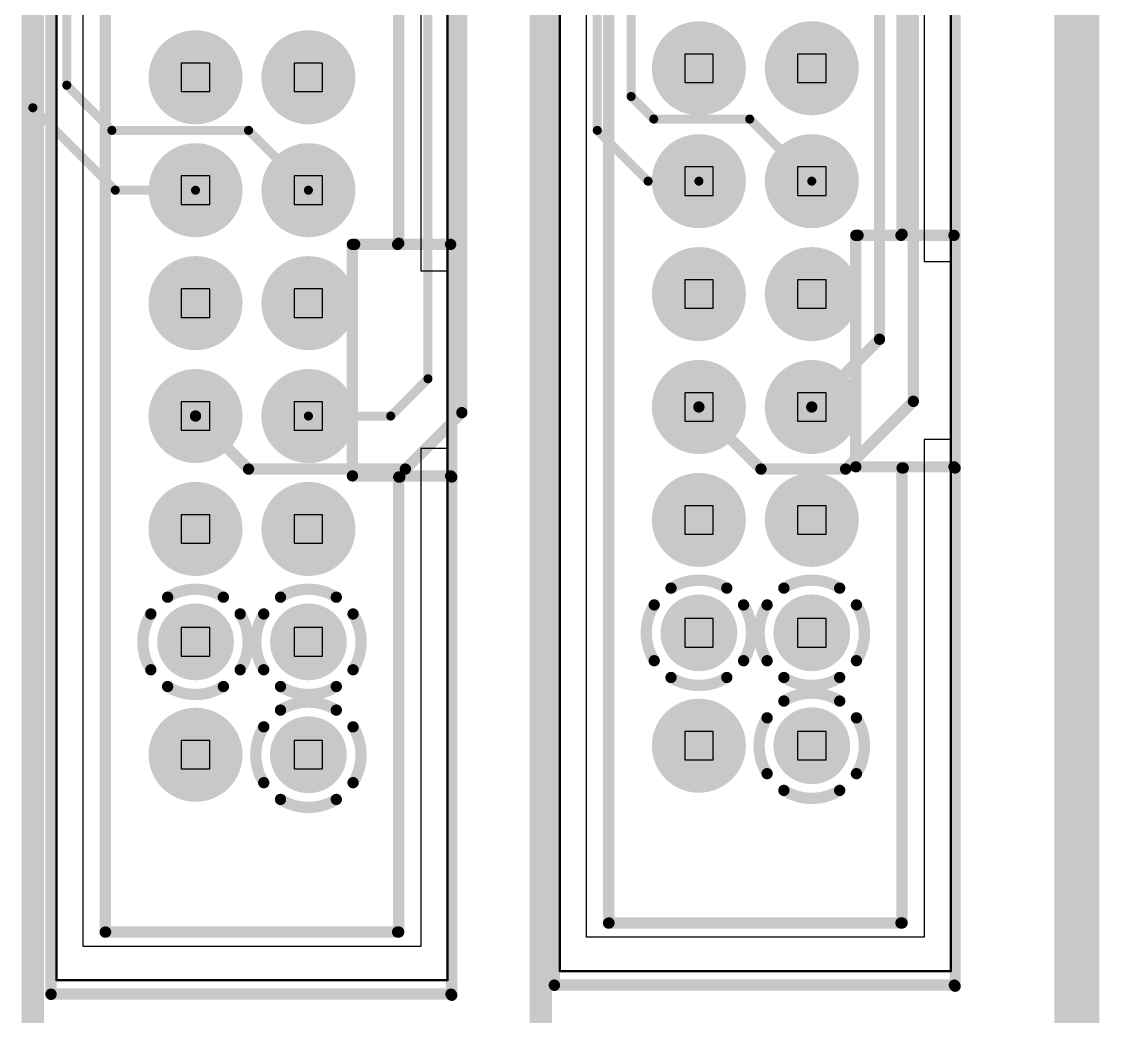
# Model space of a CAD drawing. Extents: x 11.67 to 17.2, y 3.98 to 12.28.
# Drawn here: x 16.236 to 17.191, y 4.496 to 5.377 of the extents above; entities that cross this region are included whole.
import ezdxf

# ---------------------------------------------------------------- set-up
doc = ezdxf.new("R2010")
doc.units = 0
doc.layers.get('0').update_dxf_attribs({"linetype": 'CONTINUOUS'})
for name, color, linetype in [('BOTTOMLAYER', 5, 'CONTINUOUS'), ('BOTTOMOVERLAY', 54, 'CONTINUOUS'), ('BOTTOMSOLDER', 6, 'CONTINUOUS'), ('INTERNALPLANE1', 76, 'CONTINUOUS'), ('MECHANICAL1', 6, 'CONTINUOUS'), ('MECHANICAL2', 216, 'CONTINUOUS'), ('MECHANICAL6', 56, 'CONTINUOUS'), ('MECHANICAL9', 56, 'CONTINUOUS'), ('MIDLAYER1', 16, 'CONTINUOUS'), ('MULTILAYER', 9, 'CONTINUOUS'), ('TOPLAYER', 1, 'CONTINUOUS'), ('TOPSOLDER', 216, 'CONTINUOUS')]:
    doc.layers.add(name, color=color, linetype=linetype)

# ---------------------------------------------------------------- blocks, each defined once
blk = doc.blocks.new('IDC_TH_16P_P2_54_C3406_B_9')
at = {"layer": 'BOTTOMLAYER', "const_width": 0.03}
for points in [[(-0.265, 0.05, 1), (-0.235, 0.05, 1)], [(-0.265, 0.05, 1), (-0.235, 0.05, 1)], [(-0.165, 0.05, 1), (-0.135, 0.05, 1)], [(-0.165, 0.05, 1), (-0.135, 0.05, 1)], [(-0.065, 0.05, 1), (-0.035, 0.05, 1)], [(-0.065, 0.05, 1), (-0.035, 0.05, 1)], [(0.035, 0.05, 1), (0.065, 0.05, 1)], [(0.035, 0.05, 1), (0.065, 0.05, 1)], [(0.135, 0.05, 1), (0.165, 0.05, 1)], [(0.135, 0.05, 1), (0.165, 0.05, 1)], [(0.235, 0.05, 1), (0.265, 0.05, 1)], [(0.235, 0.05, 1), (0.265, 0.05, 1)], [(0.335, 0.05, 1), (0.365, 0.05, 1)], [(0.335, 0.05, 1), (0.365, 0.05, 1)], [(-0.265, -0.05, 1), (-0.235, -0.05, 1)], [(-0.265, -0.05, 1), (-0.235, -0.05, 1)], [(-0.165, -0.05, 1), (-0.135, -0.05, 1)], [(-0.165, -0.05, 1), (-0.135, -0.05, 1)], [(-0.065, -0.05, 1), (-0.035, -0.05, 1)], [(-0.065, -0.05, 1), (-0.035, -0.05, 1)], [(0.035, -0.05, 1), (0.065, -0.05, 1)], [(0.035, -0.05, 1), (0.065, -0.05, 1)], [(0.135, -0.05, 1), (0.165, -0.05, 1)], [(0.135, -0.05, 1), (0.165, -0.05, 1)], [(0.235, -0.05, 1), (0.265, -0.05, 1)], [(0.235, -0.05, 1), (0.265, -0.05, 1)], [(0.335, -0.05, 1), (0.365, -0.05, 1)], [(0.335, -0.05, 1), (0.365, -0.05, 1)]]:
    blk.add_lwpolyline(points, format="xyb", close=True, dxfattribs=at)
at = {"layer": 'BOTTOMOVERLAY', "const_width": 0.01}
for points in [[(0.56299, 0.177), (-0.5589, 0.177)], [(0.56299, 0.177), (-0.5589, 0.177)], [(0.103, 0.176), (0.104, 0.177)], [(0.103, 0.176), (0.104, 0.177)], [(-0.102, 0.091), (-0.102, 0.176)], [(-0.102, 0.091), (-0.102, 0.176)], [(0.103, 0.089), (0.103, 0.176)], [(0.103, 0.089), (0.103, 0.176)], [(0.562, -0.178), (0.562, 0.17633)], [(0.562, -0.178), (0.562, 0.17633)], [(-0.103, 0.13), (-0.505, 0.13)], [(-0.103, 0.13), (-0.505, 0.13)], [(-0.102, 0.129), (-0.103, 0.13)], [(-0.102, 0.129), (-0.103, 0.13)], [(0.104, 0.13), (0.104, 0.131)], [(0.104, 0.13), (0.104, 0.131)], [(0.507, 0.13), (0.104, 0.13)], [(0.507, 0.13), (0.104, 0.13)], [(0.507, -0.12966), (0.507, 0.129)], [(0.507, -0.12966), (0.507, 0.129)], [(0.103, 0.089), (-0.102, 0.089)], [(0.103, 0.089), (-0.102, 0.089)], [(0.50709, -0.13), (-0.50466, -0.13)], [(0.50709, -0.13), (-0.50466, -0.13)], [(0.5622, -0.178), (-0.5599, -0.178)], [(0.5622, -0.178), (-0.5599, -0.178)]]:
    blk.add_lwpolyline(points, dxfattribs=at)
at = {"layer": 'BOTTOMOVERLAY', "const_width": 0.005}
for points in [[(0.1015, 0.177, 1), (0.1065, 0.177, 1)], [(0.1015, 0.177, 1), (0.1065, 0.177, 1)], [(0.56049, 0.177, 1), (0.56549, 0.177, 1)], [(0.56049, 0.177, 1), (0.56549, 0.177, 1)], [(-0.1045, 0.176, 1), (-0.0995, 0.176, 1)], [(-0.1045, 0.176, 1), (-0.0995, 0.176, 1)], [(0.1005, 0.176, 1), (0.1055, 0.176, 1)], [(0.1005, 0.176, 1), (0.1055, 0.176, 1)], [(0.1005, 0.176, 1), (0.1055, 0.176, 1)], [(0.1005, 0.176, 1), (0.1055, 0.176, 1)], [(0.5595, 0.17633, 1), (0.5645, 0.17633, 1)], [(0.5595, 0.17633, 1), (0.5645, 0.17633, 1)], [(-0.1055, 0.13, 1), (-0.1005, 0.13, 1)], [(-0.1055, 0.13, 1), (-0.1005, 0.13, 1)], [(-0.1055, 0.13, 1), (-0.1005, 0.13, 1)], [(-0.1055, 0.13, 1), (-0.1005, 0.13, 1)], [(-0.1045, 0.129, 1), (-0.0995, 0.129, 1)], [(-0.1045, 0.129, 1), (-0.0995, 0.129, 1)], [(0.1015, 0.131, 1), (0.1065, 0.131, 1)], [(0.1015, 0.131, 1), (0.1065, 0.131, 1)], [(0.1015, 0.13, 1), (0.1065, 0.13, 1)], [(0.1015, 0.13, 1), (0.1065, 0.13, 1)], [(0.1015, 0.13, 1), (0.1065, 0.13, 1)], [(0.1015, 0.13, 1), (0.1065, 0.13, 1)], [(0.5045, 0.13, 1), (0.5095, 0.13, 1)], [(0.5045, 0.13, 1), (0.5095, 0.13, 1)], [(0.5045, 0.129, 1), (0.5095, 0.129, 1)], [(0.5045, 0.129, 1), (0.5095, 0.129, 1)], [(-0.1045, 0.091, 1), (-0.0995, 0.091, 1)], [(-0.1045, 0.091, 1), (-0.0995, 0.091, 1)], [(-0.1045, 0.089, 1), (-0.0995, 0.089, 1)], [(-0.1045, 0.089, 1), (-0.0995, 0.089, 1)], [(0.1005, 0.089, 1), (0.1055, 0.089, 1)], [(0.1005, 0.089, 1), (0.1055, 0.089, 1)], [(0.1005, 0.089, 1), (0.1055, 0.089, 1)], [(0.1005, 0.089, 1), (0.1055, 0.089, 1)], [(0.5045, -0.12966, 1), (0.5095, -0.12966, 1)], [(0.5045, -0.12966, 1), (0.5095, -0.12966, 1)], [(0.50459, -0.13, 1), (0.50959, -0.13, 1)], [(0.50459, -0.13, 1), (0.50959, -0.13, 1)], [(0.5595, -0.178, 1), (0.5645, -0.178, 1)], [(0.5595, -0.178, 1), (0.5645, -0.178, 1)], [(0.5597, -0.178, 1), (0.5647, -0.178, 1)], [(0.5597, -0.178, 1), (0.5647, -0.178, 1)]]:
    blk.add_lwpolyline(points, format="xyb", close=True, dxfattribs=at)
at = {"layer": 'BOTTOMSOLDER', "const_width": 0.034}
for points in [[(-0.267, 0.05, 1), (-0.233, 0.05, 1)], [(-0.267, 0.05, 1), (-0.233, 0.05, 1)], [(-0.167, 0.05, 1), (-0.133, 0.05, 1)], [(-0.167, 0.05, 1), (-0.133, 0.05, 1)], [(-0.067, 0.05, 1), (-0.033, 0.05, 1)], [(-0.067, 0.05, 1), (-0.033, 0.05, 1)], [(0.033, 0.05, 1), (0.067, 0.05, 1)], [(0.033, 0.05, 1), (0.067, 0.05, 1)], [(0.133, 0.05, 1), (0.167, 0.05, 1)], [(0.133, 0.05, 1), (0.167, 0.05, 1)], [(0.233, 0.05, 1), (0.267, 0.05, 1)], [(0.233, 0.05, 1), (0.267, 0.05, 1)], [(0.333, 0.05, 1), (0.367, 0.05, 1)], [(0.333, 0.05, 1), (0.367, 0.05, 1)], [(-0.267, -0.05, 1), (-0.233, -0.05, 1)], [(-0.267, -0.05, 1), (-0.233, -0.05, 1)], [(-0.167, -0.05, 1), (-0.133, -0.05, 1)], [(-0.167, -0.05, 1), (-0.133, -0.05, 1)], [(-0.067, -0.05, 1), (-0.033, -0.05, 1)], [(-0.067, -0.05, 1), (-0.033, -0.05, 1)], [(0.033, -0.05, 1), (0.067, -0.05, 1)], [(0.033, -0.05, 1), (0.067, -0.05, 1)], [(0.133, -0.05, 1), (0.167, -0.05, 1)], [(0.133, -0.05, 1), (0.167, -0.05, 1)], [(0.233, -0.05, 1), (0.267, -0.05, 1)], [(0.233, -0.05, 1), (0.267, -0.05, 1)], [(0.333, -0.05, 1), (0.367, -0.05, 1)], [(0.333, -0.05, 1), (0.367, -0.05, 1)]]:
    blk.add_lwpolyline(points, format="xyb", close=True, dxfattribs=at)
at = {"layer": 'INTERNALPLANE1', "const_width": 0.01}
for points in [[(0.22528, 0.08956, -0.286745), (0.27472, 0.08956)], [(0.22528, 0.08956, -0.286745), (0.27472, 0.08956)], [(0.32528, 0.08956, -0.286745), (0.37472, 0.08956)], [(0.32528, 0.08956, -0.286745), (0.37472, 0.08956)], [(0.21044, 0.02528, -0.286745), (0.21044, 0.07472)], [(0.21044, 0.02528, -0.286745), (0.21044, 0.07472)], [(0.28956, 0.07472, -0.286745), (0.28956, 0.02528)], [(0.28956, 0.07472, -0.286745), (0.28956, 0.02528)], [(0.31044, 0.02528, -0.286745), (0.31044, 0.07472)], [(0.31044, 0.02528, -0.286745), (0.31044, 0.07472)], [(0.38956, 0.07472, -0.286745), (0.38956, 0.02528)], [(0.38956, 0.07472, -0.286745), (0.38956, 0.02528)], [(0.27472, 0.01044, -0.286745), (0.22528, 0.01044)], [(0.27472, 0.01044, -0.286745), (0.22528, 0.01044)], [(0.37472, 0.01044, -0.286745), (0.32528, 0.01044)], [(0.37472, 0.01044, -0.286745), (0.32528, 0.01044)], [(0.22528, -0.01044, -0.286745), (0.27472, -0.01044)], [(0.22528, -0.01044, -0.286745), (0.27472, -0.01044)], [(0.21044, -0.07472, -0.286745), (0.21044, -0.02528)], [(0.21044, -0.07472, -0.286745), (0.21044, -0.02528)], [(0.28956, -0.02528, -0.286745), (0.28956, -0.07472)], [(0.28956, -0.02528, -0.286745), (0.28956, -0.07472)], [(0.27472, -0.08956, -0.286745), (0.22528, -0.08956)], [(0.27472, -0.08956, -0.286745), (0.22528, -0.08956)]]:
    blk.add_lwpolyline(points, format="xyb", dxfattribs=at)
at = {"layer": 'INTERNALPLANE1'}
for points, const_width in [([(-0.27082, 0.05, 1), (-0.22917, 0.05, 1)], 0.04165), ([(-0.27082, 0.05, 1), (-0.22917, 0.05, 1)], 0.04165), ([(-0.17083, 0.05, 1), (-0.12918, 0.05, 1)], 0.04165), ([(-0.17083, 0.05, 1), (-0.12918, 0.05, 1)], 0.04165), ([(-0.07082, 0.05, 1), (-0.02917, 0.05, 1)], 0.04165), ([(-0.07082, 0.05, 1), (-0.02917, 0.05, 1)], 0.04165), ([(0.02917, 0.05, 1), (0.07082, 0.05, 1)], 0.04165), ([(0.02917, 0.05, 1), (0.07082, 0.05, 1)], 0.04165), ([(0.12918, 0.05, 1), (0.17083, 0.05, 1)], 0.04165), ([(0.12918, 0.05, 1), (0.17083, 0.05, 1)], 0.04165), ([(0.22278, 0.08956, 1), (0.22778, 0.08956, 1)], 0.005), ([(0.22278, 0.08956, 1), (0.22778, 0.08956, 1)], 0.005), ([(0.27222, 0.08956, 1), (0.27722, 0.08956, 1)], 0.005), ([(0.27222, 0.08956, 1), (0.27722, 0.08956, 1)], 0.005), ([(0.32278, 0.08956, 1), (0.32778, 0.08956, 1)], 0.005), ([(0.32278, 0.08956, 1), (0.32778, 0.08956, 1)], 0.005), ([(0.37222, 0.08956, 1), (0.37722, 0.08956, 1)], 0.005), ([(0.37222, 0.08956, 1), (0.37722, 0.08956, 1)], 0.005), ([(0.20794, 0.07472, 1), (0.21294, 0.07472, 1)], 0.005), ([(0.20794, 0.07472, 1), (0.21294, 0.07472, 1)], 0.005), ([(0.28706, 0.07472, 1), (0.29206, 0.07472, 1)], 0.005), ([(0.28706, 0.07472, 1), (0.29206, 0.07472, 1)], 0.005), ([(0.30794, 0.07472, 1), (0.31294, 0.07472, 1)], 0.005), ([(0.30794, 0.07472, 1), (0.31294, 0.07472, 1)], 0.005), ([(0.38706, 0.07472, 1), (0.39206, 0.07472, 1)], 0.005), ([(0.38706, 0.07472, 1), (0.39206, 0.07472, 1)], 0.005), ([(0.20794, 0.02528, 1), (0.21294, 0.02528, 1)], 0.005), ([(0.20794, 0.02528, 1), (0.21294, 0.02528, 1)], 0.005), ([(0.28706, 0.02528, 1), (0.29206, 0.02528, 1)], 0.005), ([(0.28706, 0.02528, 1), (0.29206, 0.02528, 1)], 0.005), ([(0.30794, 0.02528, 1), (0.31294, 0.02528, 1)], 0.005), ([(0.30794, 0.02528, 1), (0.31294, 0.02528, 1)], 0.005), ([(0.38706, 0.02528, 1), (0.39206, 0.02528, 1)], 0.005), ([(0.38706, 0.02528, 1), (0.39206, 0.02528, 1)], 0.005), ([(0.22278, 0.01044, 1), (0.22778, 0.01044, 1)], 0.005), ([(0.22278, 0.01044, 1), (0.22778, 0.01044, 1)], 0.005), ([(0.27222, 0.01044, 1), (0.27722, 0.01044, 1)], 0.005), ([(0.27222, 0.01044, 1), (0.27722, 0.01044, 1)], 0.005), ([(0.32278, 0.01044, 1), (0.32778, 0.01044, 1)], 0.005), ([(0.32278, 0.01044, 1), (0.32778, 0.01044, 1)], 0.005), ([(0.37222, 0.01044, 1), (0.37722, 0.01044, 1)], 0.005), ([(0.37222, 0.01044, 1), (0.37722, 0.01044, 1)], 0.005), ([(-0.27082, -0.05, 1), (-0.22917, -0.05, 1)], 0.04165), ([(-0.27082, -0.05, 1), (-0.22917, -0.05, 1)], 0.04165), ([(-0.17083, -0.05, 1), (-0.12918, -0.05, 1)], 0.04165), ([(-0.17083, -0.05, 1), (-0.12918, -0.05, 1)], 0.04165), ([(-0.07082, -0.05, 1), (-0.02917, -0.05, 1)], 0.04165), ([(-0.07082, -0.05, 1), (-0.02917, -0.05, 1)], 0.04165), ([(0.02917, -0.05, 1), (0.07082, -0.05, 1)], 0.04165), ([(0.02917, -0.05, 1), (0.07082, -0.05, 1)], 0.04165), ([(0.12918, -0.05, 1), (0.17083, -0.05, 1)], 0.04165), ([(0.12918, -0.05, 1), (0.17083, -0.05, 1)], 0.04165), ([(0.22278, -0.01044, 1), (0.22778, -0.01044, 1)], 0.005), ([(0.22278, -0.01044, 1), (0.22778, -0.01044, 1)], 0.005), ([(0.27222, -0.01044, 1), (0.27722, -0.01044, 1)], 0.005), ([(0.27222, -0.01044, 1), (0.27722, -0.01044, 1)], 0.005), ([(0.32917, -0.05, 1), (0.37083, -0.05, 1)], 0.04165), ([(0.32917, -0.05, 1), (0.37083, -0.05, 1)], 0.04165), ([(0.20794, -0.02528, 1), (0.21294, -0.02528, 1)], 0.005), ([(0.20794, -0.02528, 1), (0.21294, -0.02528, 1)], 0.005), ([(0.28706, -0.02528, 1), (0.29206, -0.02528, 1)], 0.005), ([(0.28706, -0.02528, 1), (0.29206, -0.02528, 1)], 0.005), ([(0.20794, -0.07472, 1), (0.21294, -0.07472, 1)], 0.005), ([(0.20794, -0.07472, 1), (0.21294, -0.07472, 1)], 0.005), ([(0.28706, -0.07472, 1), (0.29206, -0.07472, 1)], 0.005), ([(0.28706, -0.07472, 1), (0.29206, -0.07472, 1)], 0.005), ([(0.22278, -0.08956, 1), (0.22778, -0.08956, 1)], 0.005), ([(0.22278, -0.08956, 1), (0.22778, -0.08956, 1)], 0.005), ([(0.27222, -0.08956, 1), (0.27722, -0.08956, 1)], 0.005), ([(0.27222, -0.08956, 1), (0.27722, -0.08956, 1)], 0.005)]:
    blk.add_lwpolyline(points, format="xyb", close=True, dxfattribs=dict(at, const_width=const_width))
at = {"layer": 'MECHANICAL2'}
for p, q in [((-0.07874, 0.17323), (-0.54961, 0.17323)), ((-0.07874, 0.17323), (-0.54961, 0.17323)), ((-0.07874, 0.14961), (-0.07874, 0.17323)), ((-0.07874, 0.14961), (-0.07874, 0.17323)), ((0.54961, 0.17323), (0.07874, 0.17323)), ((0.07874, 0.17323), (0.07874, 0.14961)), ((0.54961, 0.17323), (0.07874, 0.17323)), ((0.07874, 0.17323), (0.07874, 0.14961)), ((0.54961, -0.17323), (0.54961, 0.17323)), ((0.54961, -0.17323), (0.54961, 0.17323)), ((-0.51968, 0.14961), (-0.07874, 0.14961)), ((-0.51968, 0.14961), (-0.07874, 0.14961)), ((0.07874, 0.14961), (0.51968, 0.14961)), ((0.07874, 0.14961), (0.51968, 0.14961)), ((0.51968, 0.14961), (0.51968, -0.14961)), ((0.51968, 0.14961), (0.51968, -0.14961)), ((0.51968, -0.14961), (-0.51968, -0.14961)), ((0.51968, -0.14961), (-0.51968, -0.14961)), ((-0.54961, -0.17323), (0.54961, -0.17323)), ((-0.54961, -0.17323), (0.54961, -0.17323))]:
    blk.add_line(p, q, dxfattribs=at)
at = {"layer": 'MECHANICAL6', "const_width": 0.002}
for points in [[(0.54961, 0.17323), (-0.54961, 0.17323)], [(0.54961, 0.17323), (-0.54961, 0.17323)], [(0.54961, -0.17323), (0.54961, 0.17323)], [(0.54961, -0.17323), (0.54961, 0.17323)], [(0.54961, -0.17323), (-0.54961, -0.17323)], [(0.54961, -0.17323), (-0.54961, -0.17323)]]:
    blk.add_lwpolyline(points, dxfattribs=at)
at = {"layer": 'MECHANICAL6', "const_width": 0.001}
for points in [[(0.54911, 0.17323, 1), (0.55011, 0.17323, 1)], [(0.54911, 0.17323, 1), (0.55011, 0.17323, 1)], [(0.54911, 0.17323, 1), (0.55011, 0.17323, 1)], [(0.54911, 0.17323, 1), (0.55011, 0.17323, 1)], [(0.54911, -0.17323, 1), (0.55011, -0.17323, 1)], [(0.54911, -0.17323, 1), (0.55011, -0.17323, 1)], [(0.54911, -0.17323, 1), (0.55011, -0.17323, 1)], [(0.54911, -0.17323, 1), (0.55011, -0.17323, 1)]]:
    blk.add_lwpolyline(points, format="xyb", close=True, dxfattribs=at)
at = {"layer": 'MECHANICAL9'}
for p, q in [((-0.2626, 0.0626), (-0.2626, 0.0374)), ((-0.2374, 0.0626), (-0.2626, 0.0626)), ((-0.2626, 0.0626), (-0.2626, 0.0374)), ((-0.2374, 0.0626), (-0.2626, 0.0626)), ((-0.2374, 0.0374), (-0.2374, 0.0626)), ((-0.2374, 0.0374), (-0.2374, 0.0626)), ((-0.1626, 0.0626), (-0.1626, 0.0374)), ((-0.1374, 0.0626), (-0.1626, 0.0626)), ((-0.1626, 0.0626), (-0.1626, 0.0374)), ((-0.1374, 0.0626), (-0.1626, 0.0626)), ((-0.1374, 0.0374), (-0.1374, 0.0626)), ((-0.1374, 0.0374), (-0.1374, 0.0626)), ((-0.0626, 0.0626), (-0.0626, 0.0374)), ((-0.0374, 0.0626), (-0.0626, 0.0626)), ((-0.0626, 0.0626), (-0.0626, 0.0374)), ((-0.0374, 0.0626), (-0.0626, 0.0626)), ((-0.0374, 0.0374), (-0.0374, 0.0626)), ((-0.0374, 0.0374), (-0.0374, 0.0626)), ((0.0374, 0.0626), (0.0374, 0.0374)), ((0.0626, 0.0626), (0.0374, 0.0626)), ((0.0374, 0.0626), (0.0374, 0.0374)), ((0.0626, 0.0626), (0.0374, 0.0626)), ((0.0626, 0.0374), (0.0626, 0.0626)), ((0.0626, 0.0374), (0.0626, 0.0626)), ((0.1374, 0.0626), (0.1374, 0.0374)), ((0.1626, 0.0626), (0.1374, 0.0626)), ((0.1374, 0.0626), (0.1374, 0.0374)), ((0.1626, 0.0626), (0.1374, 0.0626)), ((0.1626, 0.0374), (0.1626, 0.0626)), ((0.1626, 0.0374), (0.1626, 0.0626)), ((0.2374, 0.0626), (0.2374, 0.0374)), ((0.2626, 0.0626), (0.2374, 0.0626)), ((0.2374, 0.0626), (0.2374, 0.0374)), ((0.2626, 0.0626), (0.2374, 0.0626)), ((0.2626, 0.0374), (0.2626, 0.0626)), ((0.2626, 0.0374), (0.2626, 0.0626)), ((0.3374, 0.0626), (0.3374, 0.0374)), ((0.3626, 0.0626), (0.3374, 0.0626)), ((0.3374, 0.0626), (0.3374, 0.0374)), ((0.3626, 0.0626), (0.3374, 0.0626)), ((0.3626, 0.0374), (0.3626, 0.0626)), ((0.3626, 0.0374), (0.3626, 0.0626)), ((-0.2626, 0.0374), (-0.2374, 0.0374)), ((-0.2626, 0.0374), (-0.2374, 0.0374)), ((-0.1626, 0.0374), (-0.1374, 0.0374)), ((-0.1626, 0.0374), (-0.1374, 0.0374)), ((-0.0626, 0.0374), (-0.0374, 0.0374)), ((-0.0626, 0.0374), (-0.0374, 0.0374)), ((0.0374, 0.0374), (0.0626, 0.0374)), ((0.0374, 0.0374), (0.0626, 0.0374)), ((0.1374, 0.0374), (0.1626, 0.0374)), ((0.1374, 0.0374), (0.1626, 0.0374)), ((0.2374, 0.0374), (0.2626, 0.0374)), ((0.2374, 0.0374), (0.2626, 0.0374)), ((0.3374, 0.0374), (0.3626, 0.0374)), ((0.3374, 0.0374), (0.3626, 0.0374)), ((-0.2626, -0.0374), (-0.2626, -0.0626)), ((-0.2374, -0.0374), (-0.2626, -0.0374)), ((-0.2626, -0.0374), (-0.2626, -0.0626)), ((-0.2374, -0.0374), (-0.2626, -0.0374)), ((-0.2374, -0.0626), (-0.2374, -0.0374)), ((-0.2374, -0.0626), (-0.2374, -0.0374)), ((-0.1626, -0.0374), (-0.1626, -0.0626)), ((-0.1374, -0.0374), (-0.1626, -0.0374)), ((-0.1626, -0.0374), (-0.1626, -0.0626)), ((-0.1374, -0.0374), (-0.1626, -0.0374)), ((-0.1374, -0.0626), (-0.1374, -0.0374)), ((-0.1374, -0.0626), (-0.1374, -0.0374)), ((-0.0626, -0.0374), (-0.0626, -0.0626)), ((-0.0374, -0.0374), (-0.0626, -0.0374)), ((-0.0626, -0.0374), (-0.0626, -0.0626)), ((-0.0374, -0.0374), (-0.0626, -0.0374)), ((-0.0374, -0.0626), (-0.0374, -0.0374)), ((-0.0374, -0.0626), (-0.0374, -0.0374)), ((0.0374, -0.0374), (0.0374, -0.0626)), ((0.0626, -0.0374), (0.0374, -0.0374)), ((0.0374, -0.0374), (0.0374, -0.0626)), ((0.0626, -0.0374), (0.0374, -0.0374)), ((0.0626, -0.0626), (0.0626, -0.0374)), ((0.0626, -0.0626), (0.0626, -0.0374)), ((0.1374, -0.0374), (0.1374, -0.0626)), ((0.1626, -0.0374), (0.1374, -0.0374)), ((0.1374, -0.0374), (0.1374, -0.0626)), ((0.1626, -0.0374), (0.1374, -0.0374)), ((0.1626, -0.0626), (0.1626, -0.0374)), ((0.1626, -0.0626), (0.1626, -0.0374)), ((0.2374, -0.0374), (0.2374, -0.0626)), ((0.2626, -0.0374), (0.2374, -0.0374)), ((0.2374, -0.0374), (0.2374, -0.0626)), ((0.2626, -0.0374), (0.2374, -0.0374)), ((0.2626, -0.0626), (0.2626, -0.0374)), ((0.2626, -0.0626), (0.2626, -0.0374)), ((0.3374, -0.0374), (0.3374, -0.0626)), ((0.3626, -0.0374), (0.3374, -0.0374)), ((0.3374, -0.0374), (0.3374, -0.0626)), ((0.3626, -0.0374), (0.3374, -0.0374)), ((0.3626, -0.0626), (0.3626, -0.0374)), ((0.3626, -0.0626), (0.3626, -0.0374)), ((-0.2626, -0.0626), (-0.2374, -0.0626)), ((-0.2626, -0.0626), (-0.2374, -0.0626)), ((-0.1626, -0.0626), (-0.1374, -0.0626)), ((-0.1626, -0.0626), (-0.1374, -0.0626)), ((-0.0626, -0.0626), (-0.0374, -0.0626)), ((-0.0626, -0.0626), (-0.0374, -0.0626)), ((0.0374, -0.0626), (0.0626, -0.0626)), ((0.0374, -0.0626), (0.0626, -0.0626)), ((0.1374, -0.0626), (0.1626, -0.0626)), ((0.1374, -0.0626), (0.1626, -0.0626)), ((0.2374, -0.0626), (0.2626, -0.0626)), ((0.2374, -0.0626), (0.2626, -0.0626)), ((0.3374, -0.0626), (0.3626, -0.0626)), ((0.3374, -0.0626), (0.3626, -0.0626))]:
    blk.add_line(p, q, dxfattribs=at)
at = {"layer": 'MIDLAYER1', "const_width": 0.03}
for points in [[(-0.265, 0.05, 1), (-0.235, 0.05, 1)], [(-0.265, 0.05, 1), (-0.235, 0.05, 1)], [(-0.165, 0.05, 1), (-0.135, 0.05, 1)], [(-0.165, 0.05, 1), (-0.135, 0.05, 1)], [(-0.065, 0.05, 1), (-0.035, 0.05, 1)], [(-0.065, 0.05, 1), (-0.035, 0.05, 1)], [(0.035, 0.05, 1), (0.065, 0.05, 1)], [(0.035, 0.05, 1), (0.065, 0.05, 1)], [(0.135, 0.05, 1), (0.165, 0.05, 1)], [(0.135, 0.05, 1), (0.165, 0.05, 1)], [(0.235, 0.05, 1), (0.265, 0.05, 1)], [(0.235, 0.05, 1), (0.265, 0.05, 1)], [(0.335, 0.05, 1), (0.365, 0.05, 1)], [(0.335, 0.05, 1), (0.365, 0.05, 1)], [(-0.265, -0.05, 1), (-0.235, -0.05, 1)], [(-0.265, -0.05, 1), (-0.235, -0.05, 1)], [(-0.165, -0.05, 1), (-0.135, -0.05, 1)], [(-0.165, -0.05, 1), (-0.135, -0.05, 1)], [(-0.065, -0.05, 1), (-0.035, -0.05, 1)], [(-0.065, -0.05, 1), (-0.035, -0.05, 1)], [(0.035, -0.05, 1), (0.065, -0.05, 1)], [(0.035, -0.05, 1), (0.065, -0.05, 1)], [(0.135, -0.05, 1), (0.165, -0.05, 1)], [(0.135, -0.05, 1), (0.165, -0.05, 1)], [(0.235, -0.05, 1), (0.265, -0.05, 1)], [(0.235, -0.05, 1), (0.265, -0.05, 1)], [(0.335, -0.05, 1), (0.365, -0.05, 1)], [(0.335, -0.05, 1), (0.365, -0.05, 1)]]:
    blk.add_lwpolyline(points, format="xyb", close=True, dxfattribs=at)
at = {"layer": 'MULTILAYER', "const_width": 0.03}
for points in [[(-0.265, 0.05, 1), (-0.235, 0.05, 1)], [(-0.265, 0.05, 1), (-0.235, 0.05, 1)], [(-0.165, 0.05, 1), (-0.135, 0.05, 1)], [(-0.165, 0.05, 1), (-0.135, 0.05, 1)], [(-0.065, 0.05, 1), (-0.035, 0.05, 1)], [(-0.065, 0.05, 1), (-0.035, 0.05, 1)], [(0.035, 0.05, 1), (0.065, 0.05, 1)], [(0.035, 0.05, 1), (0.065, 0.05, 1)], [(0.135, 0.05, 1), (0.165, 0.05, 1)], [(0.135, 0.05, 1), (0.165, 0.05, 1)], [(0.235, 0.05, 1), (0.265, 0.05, 1)], [(0.235, 0.05, 1), (0.265, 0.05, 1)], [(0.335, 0.05, 1), (0.365, 0.05, 1)], [(0.335, 0.05, 1), (0.365, 0.05, 1)], [(-0.265, -0.05, 1), (-0.235, -0.05, 1)], [(-0.265, -0.05, 1), (-0.235, -0.05, 1)], [(-0.165, -0.05, 1), (-0.135, -0.05, 1)], [(-0.165, -0.05, 1), (-0.135, -0.05, 1)], [(-0.065, -0.05, 1), (-0.035, -0.05, 1)], [(-0.065, -0.05, 1), (-0.035, -0.05, 1)], [(0.035, -0.05, 1), (0.065, -0.05, 1)], [(0.035, -0.05, 1), (0.065, -0.05, 1)], [(0.135, -0.05, 1), (0.165, -0.05, 1)], [(0.135, -0.05, 1), (0.165, -0.05, 1)], [(0.235, -0.05, 1), (0.265, -0.05, 1)], [(0.235, -0.05, 1), (0.265, -0.05, 1)], [(0.335, -0.05, 1), (0.365, -0.05, 1)], [(0.335, -0.05, 1), (0.365, -0.05, 1)]]:
    blk.add_lwpolyline(points, format="xyb", close=True, dxfattribs=at)
at = {"layer": 'TOPLAYER', "const_width": 0.03}
for points in [[(-0.265, 0.05, 1), (-0.235, 0.05, 1)], [(-0.265, 0.05, 1), (-0.235, 0.05, 1)], [(-0.165, 0.05, 1), (-0.135, 0.05, 1)], [(-0.165, 0.05, 1), (-0.135, 0.05, 1)], [(-0.065, 0.05, 1), (-0.035, 0.05, 1)], [(-0.065, 0.05, 1), (-0.035, 0.05, 1)], [(0.035, 0.05, 1), (0.065, 0.05, 1)], [(0.035, 0.05, 1), (0.065, 0.05, 1)], [(0.135, 0.05, 1), (0.165, 0.05, 1)], [(0.135, 0.05, 1), (0.165, 0.05, 1)], [(0.235, 0.05, 1), (0.265, 0.05, 1)], [(0.235, 0.05, 1), (0.265, 0.05, 1)], [(0.335, 0.05, 1), (0.365, 0.05, 1)], [(0.335, 0.05, 1), (0.365, 0.05, 1)], [(-0.265, -0.05, 1), (-0.235, -0.05, 1)], [(-0.265, -0.05, 1), (-0.235, -0.05, 1)], [(-0.165, -0.05, 1), (-0.135, -0.05, 1)], [(-0.165, -0.05, 1), (-0.135, -0.05, 1)], [(-0.065, -0.05, 1), (-0.035, -0.05, 1)], [(-0.065, -0.05, 1), (-0.035, -0.05, 1)], [(0.035, -0.05, 1), (0.065, -0.05, 1)], [(0.035, -0.05, 1), (0.065, -0.05, 1)], [(0.135, -0.05, 1), (0.165, -0.05, 1)], [(0.135, -0.05, 1), (0.165, -0.05, 1)], [(0.235, -0.05, 1), (0.265, -0.05, 1)], [(0.235, -0.05, 1), (0.265, -0.05, 1)], [(0.335, -0.05, 1), (0.365, -0.05, 1)], [(0.335, -0.05, 1), (0.365, -0.05, 1)]]:
    blk.add_lwpolyline(points, format="xyb", close=True, dxfattribs=at)
at = {"layer": 'TOPSOLDER', "const_width": 0.034}
for points in [[(-0.267, 0.05, 1), (-0.233, 0.05, 1)], [(-0.267, 0.05, 1), (-0.233, 0.05, 1)], [(-0.167, 0.05, 1), (-0.133, 0.05, 1)], [(-0.167, 0.05, 1), (-0.133, 0.05, 1)], [(-0.067, 0.05, 1), (-0.033, 0.05, 1)], [(-0.067, 0.05, 1), (-0.033, 0.05, 1)], [(0.033, 0.05, 1), (0.067, 0.05, 1)], [(0.033, 0.05, 1), (0.067, 0.05, 1)], [(0.133, 0.05, 1), (0.167, 0.05, 1)], [(0.133, 0.05, 1), (0.167, 0.05, 1)], [(0.233, 0.05, 1), (0.267, 0.05, 1)], [(0.233, 0.05, 1), (0.267, 0.05, 1)], [(0.333, 0.05, 1), (0.367, 0.05, 1)], [(0.333, 0.05, 1), (0.367, 0.05, 1)], [(-0.267, -0.05, 1), (-0.233, -0.05, 1)], [(-0.267, -0.05, 1), (-0.233, -0.05, 1)], [(-0.167, -0.05, 1), (-0.133, -0.05, 1)], [(-0.167, -0.05, 1), (-0.133, -0.05, 1)], [(-0.067, -0.05, 1), (-0.033, -0.05, 1)], [(-0.067, -0.05, 1), (-0.033, -0.05, 1)], [(0.033, -0.05, 1), (0.067, -0.05, 1)], [(0.033, -0.05, 1), (0.067, -0.05, 1)], [(0.133, -0.05, 1), (0.167, -0.05, 1)], [(0.133, -0.05, 1), (0.167, -0.05, 1)], [(0.233, -0.05, 1), (0.267, -0.05, 1)], [(0.233, -0.05, 1), (0.267, -0.05, 1)], [(0.333, -0.05, 1), (0.367, -0.05, 1)], [(0.333, -0.05, 1), (0.367, -0.05, 1)]]:
    blk.add_lwpolyline(points, format="xyb", close=True, dxfattribs=at)
blk = doc.blocks.new('IDC_TH_16P_P2_54_C3406_B12')
at = {"layer": 'BOTTOMLAYER', "const_width": 0.03}
for points in [[(-0.265, 0.05, 1), (-0.235, 0.05, 1)], [(-0.165, 0.05, 1), (-0.135, 0.05, 1)], [(-0.065, 0.05, 1), (-0.035, 0.05, 1)], [(0.035, 0.05, 1), (0.065, 0.05, 1)], [(0.135, 0.05, 1), (0.165, 0.05, 1)], [(0.235, 0.05, 1), (0.265, 0.05, 1)], [(0.335, 0.05, 1), (0.365, 0.05, 1)], [(-0.265, -0.05, 1), (-0.235, -0.05, 1)], [(-0.165, -0.05, 1), (-0.135, -0.05, 1)], [(-0.065, -0.05, 1), (-0.035, -0.05, 1)], [(0.035, -0.05, 1), (0.065, -0.05, 1)], [(0.135, -0.05, 1), (0.165, -0.05, 1)], [(0.235, -0.05, 1), (0.265, -0.05, 1)], [(0.335, -0.05, 1), (0.365, -0.05, 1)]]:
    blk.add_lwpolyline(points, format="xyb", close=True, dxfattribs=at)
at = {"layer": 'BOTTOMOVERLAY', "const_width": 0.01}
for points in [[(0.56299, 0.177), (-0.5589, 0.177)], [(0.103, 0.176), (0.104, 0.177)], [(-0.102, 0.091), (-0.102, 0.176)], [(0.103, 0.089), (0.103, 0.176)], [(0.562, -0.178), (0.562, 0.17633)], [(-0.103, 0.13), (-0.505, 0.13)], [(-0.102, 0.129), (-0.103, 0.13)], [(0.104, 0.13), (0.104, 0.131)], [(0.507, 0.13), (0.104, 0.13)], [(0.507, -0.12966), (0.507, 0.129)], [(0.103, 0.089), (-0.102, 0.089)], [(0.50709, -0.13), (-0.50466, -0.13)], [(0.5622, -0.178), (-0.5599, -0.178)]]:
    blk.add_lwpolyline(points, dxfattribs=at)
at = {"layer": 'BOTTOMOVERLAY', "const_width": 0.005}
for points in [[(0.1015, 0.177, 1), (0.1065, 0.177, 1)], [(0.56049, 0.177, 1), (0.56549, 0.177, 1)], [(-0.1045, 0.176, 1), (-0.0995, 0.176, 1)], [(0.1005, 0.176, 1), (0.1055, 0.176, 1)], [(0.1005, 0.176, 1), (0.1055, 0.176, 1)], [(0.5595, 0.17633, 1), (0.5645, 0.17633, 1)], [(-0.1055, 0.13, 1), (-0.1005, 0.13, 1)], [(-0.1055, 0.13, 1), (-0.1005, 0.13, 1)], [(-0.1045, 0.129, 1), (-0.0995, 0.129, 1)], [(0.1015, 0.131, 1), (0.1065, 0.131, 1)], [(0.1015, 0.13, 1), (0.1065, 0.13, 1)], [(0.1015, 0.13, 1), (0.1065, 0.13, 1)], [(0.5045, 0.13, 1), (0.5095, 0.13, 1)], [(0.5045, 0.129, 1), (0.5095, 0.129, 1)], [(-0.1045, 0.091, 1), (-0.0995, 0.091, 1)], [(-0.1045, 0.089, 1), (-0.0995, 0.089, 1)], [(0.1005, 0.089, 1), (0.1055, 0.089, 1)], [(0.1005, 0.089, 1), (0.1055, 0.089, 1)], [(0.5045, -0.12966, 1), (0.5095, -0.12966, 1)], [(0.50459, -0.13, 1), (0.50959, -0.13, 1)], [(0.5595, -0.178, 1), (0.5645, -0.178, 1)], [(0.5597, -0.178, 1), (0.5647, -0.178, 1)]]:
    blk.add_lwpolyline(points, format="xyb", close=True, dxfattribs=at)
at = {"layer": 'BOTTOMSOLDER', "const_width": 0.034}
for points in [[(-0.267, 0.05, 1), (-0.233, 0.05, 1)], [(-0.167, 0.05, 1), (-0.133, 0.05, 1)], [(-0.067, 0.05, 1), (-0.033, 0.05, 1)], [(0.033, 0.05, 1), (0.067, 0.05, 1)], [(0.133, 0.05, 1), (0.167, 0.05, 1)], [(0.233, 0.05, 1), (0.267, 0.05, 1)], [(0.333, 0.05, 1), (0.367, 0.05, 1)], [(-0.267, -0.05, 1), (-0.233, -0.05, 1)], [(-0.167, -0.05, 1), (-0.133, -0.05, 1)], [(-0.067, -0.05, 1), (-0.033, -0.05, 1)], [(0.033, -0.05, 1), (0.067, -0.05, 1)], [(0.133, -0.05, 1), (0.167, -0.05, 1)], [(0.233, -0.05, 1), (0.267, -0.05, 1)], [(0.333, -0.05, 1), (0.367, -0.05, 1)]]:
    blk.add_lwpolyline(points, format="xyb", close=True, dxfattribs=at)
at = {"layer": 'INTERNALPLANE1', "const_width": 0.01}
for points in [[(0.22528, 0.08956, -0.286745), (0.27472, 0.08956)], [(0.32528, 0.08956, -0.286745), (0.37472, 0.08956)], [(0.21044, 0.02528, -0.286745), (0.21044, 0.07472)], [(0.28956, 0.07472, -0.286745), (0.28956, 0.02528)], [(0.31044, 0.02528, -0.286745), (0.31044, 0.07472)], [(0.38956, 0.07472, -0.286745), (0.38956, 0.02528)], [(0.27472, 0.01044, -0.286745), (0.22528, 0.01044)], [(0.37472, 0.01044, -0.286745), (0.32528, 0.01044)], [(0.22528, -0.01044, -0.286745), (0.27472, -0.01044)], [(0.21044, -0.07472, -0.286745), (0.21044, -0.02528)], [(0.28956, -0.02528, -0.286745), (0.28956, -0.07472)], [(0.27472, -0.08956, -0.286745), (0.22528, -0.08956)]]:
    blk.add_lwpolyline(points, format="xyb", dxfattribs=at)
at = {"layer": 'INTERNALPLANE1'}
for points, const_width in [([(-0.27082, 0.05, 1), (-0.22917, 0.05, 1)], 0.04165), ([(-0.17083, 0.05, 1), (-0.12918, 0.05, 1)], 0.04165), ([(-0.07082, 0.05, 1), (-0.02917, 0.05, 1)], 0.04165), ([(0.02917, 0.05, 1), (0.07082, 0.05, 1)], 0.04165), ([(0.12918, 0.05, 1), (0.17083, 0.05, 1)], 0.04165), ([(0.22278, 0.08956, 1), (0.22778, 0.08956, 1)], 0.005), ([(0.27222, 0.08956, 1), (0.27722, 0.08956, 1)], 0.005), ([(0.32278, 0.08956, 1), (0.32778, 0.08956, 1)], 0.005), ([(0.37222, 0.08956, 1), (0.37722, 0.08956, 1)], 0.005), ([(0.20794, 0.07472, 1), (0.21294, 0.07472, 1)], 0.005), ([(0.28706, 0.07472, 1), (0.29206, 0.07472, 1)], 0.005), ([(0.30794, 0.07472, 1), (0.31294, 0.07472, 1)], 0.005), ([(0.38706, 0.07472, 1), (0.39206, 0.07472, 1)], 0.005), ([(0.20794, 0.02528, 1), (0.21294, 0.02528, 1)], 0.005), ([(0.28706, 0.02528, 1), (0.29206, 0.02528, 1)], 0.005), ([(0.30794, 0.02528, 1), (0.31294, 0.02528, 1)], 0.005), ([(0.38706, 0.02528, 1), (0.39206, 0.02528, 1)], 0.005), ([(0.22278, 0.01044, 1), (0.22778, 0.01044, 1)], 0.005), ([(0.27222, 0.01044, 1), (0.27722, 0.01044, 1)], 0.005), ([(0.32278, 0.01044, 1), (0.32778, 0.01044, 1)], 0.005), ([(0.37222, 0.01044, 1), (0.37722, 0.01044, 1)], 0.005), ([(-0.27082, -0.05, 1), (-0.22917, -0.05, 1)], 0.04165), ([(-0.17083, -0.05, 1), (-0.12918, -0.05, 1)], 0.04165), ([(-0.07082, -0.05, 1), (-0.02917, -0.05, 1)], 0.04165), ([(0.02917, -0.05, 1), (0.07082, -0.05, 1)], 0.04165), ([(0.12918, -0.05, 1), (0.17083, -0.05, 1)], 0.04165), ([(0.22278, -0.01044, 1), (0.22778, -0.01044, 1)], 0.005), ([(0.27222, -0.01044, 1), (0.27722, -0.01044, 1)], 0.005), ([(0.32917, -0.05, 1), (0.37083, -0.05, 1)], 0.04165), ([(0.20794, -0.02528, 1), (0.21294, -0.02528, 1)], 0.005), ([(0.28706, -0.02528, 1), (0.29206, -0.02528, 1)], 0.005), ([(0.20794, -0.07472, 1), (0.21294, -0.07472, 1)], 0.005), ([(0.28706, -0.07472, 1), (0.29206, -0.07472, 1)], 0.005), ([(0.22278, -0.08956, 1), (0.22778, -0.08956, 1)], 0.005), ([(0.27222, -0.08956, 1), (0.27722, -0.08956, 1)], 0.005)]:
    blk.add_lwpolyline(points, format="xyb", close=True, dxfattribs=dict(at, const_width=const_width))
at = {"layer": 'MECHANICAL2'}
for p, q in [((-0.07874, 0.17323), (-0.54961, 0.17323)), ((-0.07874, 0.14961), (-0.07874, 0.17323)), ((0.54961, 0.17323), (0.07874, 0.17323)), ((0.07874, 0.17323), (0.07874, 0.14961)), ((0.54961, -0.17323), (0.54961, 0.17323)), ((-0.51968, 0.14961), (-0.07874, 0.14961)), ((0.07874, 0.14961), (0.51968, 0.14961)), ((0.51968, 0.14961), (0.51968, -0.14961)), ((0.51968, -0.14961), (-0.51968, -0.14961)), ((-0.54961, -0.17323), (0.54961, -0.17323))]:
    blk.add_line(p, q, dxfattribs=at)
at = {"layer": 'MECHANICAL6', "const_width": 0.002}
for points in [[(0.54961, 0.17323), (-0.54961, 0.17323)], [(0.54961, -0.17323), (0.54961, 0.17323)], [(0.54961, -0.17323), (-0.54961, -0.17323)]]:
    blk.add_lwpolyline(points, dxfattribs=at)
at = {"layer": 'MECHANICAL6', "const_width": 0.001}
for points in [[(0.54911, 0.17323, 1), (0.55011, 0.17323, 1)], [(0.54911, 0.17323, 1), (0.55011, 0.17323, 1)], [(0.54911, -0.17323, 1), (0.55011, -0.17323, 1)], [(0.54911, -0.17323, 1), (0.55011, -0.17323, 1)]]:
    blk.add_lwpolyline(points, format="xyb", close=True, dxfattribs=at)
at = {"layer": 'MECHANICAL9'}
for p, q in [((-0.2626, 0.0626), (-0.2626, 0.0374)), ((-0.2374, 0.0626), (-0.2626, 0.0626)), ((-0.2374, 0.0374), (-0.2374, 0.0626)), ((-0.1626, 0.0626), (-0.1626, 0.0374)), ((-0.1374, 0.0626), (-0.1626, 0.0626)), ((-0.1374, 0.0374), (-0.1374, 0.0626)), ((-0.0626, 0.0626), (-0.0626, 0.0374)), ((-0.0374, 0.0626), (-0.0626, 0.0626)), ((-0.0374, 0.0374), (-0.0374, 0.0626)), ((0.0374, 0.0626), (0.0374, 0.0374)), ((0.0626, 0.0626), (0.0374, 0.0626)), ((0.0626, 0.0374), (0.0626, 0.0626)), ((0.1374, 0.0626), (0.1374, 0.0374)), ((0.1626, 0.0626), (0.1374, 0.0626)), ((0.1626, 0.0374), (0.1626, 0.0626)), ((0.2374, 0.0626), (0.2374, 0.0374)), ((0.2626, 0.0626), (0.2374, 0.0626)), ((0.2626, 0.0374), (0.2626, 0.0626)), ((0.3374, 0.0626), (0.3374, 0.0374)), ((0.3626, 0.0626), (0.3374, 0.0626)), ((0.3626, 0.0374), (0.3626, 0.0626)), ((-0.2626, 0.0374), (-0.2374, 0.0374)), ((-0.1626, 0.0374), (-0.1374, 0.0374)), ((-0.0626, 0.0374), (-0.0374, 0.0374)), ((0.0374, 0.0374), (0.0626, 0.0374)), ((0.1374, 0.0374), (0.1626, 0.0374)), ((0.2374, 0.0374), (0.2626, 0.0374)), ((0.3374, 0.0374), (0.3626, 0.0374)), ((-0.2626, -0.0374), (-0.2626, -0.0626)), ((-0.2374, -0.0374), (-0.2626, -0.0374)), ((-0.2374, -0.0626), (-0.2374, -0.0374)), ((-0.1626, -0.0374), (-0.1626, -0.0626)), ((-0.1374, -0.0374), (-0.1626, -0.0374)), ((-0.1374, -0.0626), (-0.1374, -0.0374)), ((-0.0626, -0.0374), (-0.0626, -0.0626)), ((-0.0374, -0.0374), (-0.0626, -0.0374)), ((-0.0374, -0.0626), (-0.0374, -0.0374)), ((0.0374, -0.0374), (0.0374, -0.0626)), ((0.0626, -0.0374), (0.0374, -0.0374)), ((0.0626, -0.0626), (0.0626, -0.0374)), ((0.1374, -0.0374), (0.1374, -0.0626)), ((0.1626, -0.0374), (0.1374, -0.0374)), ((0.1626, -0.0626), (0.1626, -0.0374)), ((0.2374, -0.0374), (0.2374, -0.0626)), ((0.2626, -0.0374), (0.2374, -0.0374)), ((0.2626, -0.0626), (0.2626, -0.0374)), ((0.3374, -0.0374), (0.3374, -0.0626)), ((0.3626, -0.0374), (0.3374, -0.0374)), ((0.3626, -0.0626), (0.3626, -0.0374)), ((-0.2626, -0.0626), (-0.2374, -0.0626)), ((-0.1626, -0.0626), (-0.1374, -0.0626)), ((-0.0626, -0.0626), (-0.0374, -0.0626)), ((0.0374, -0.0626), (0.0626, -0.0626)), ((0.1374, -0.0626), (0.1626, -0.0626)), ((0.2374, -0.0626), (0.2626, -0.0626)), ((0.3374, -0.0626), (0.3626, -0.0626))]:
    blk.add_line(p, q, dxfattribs=at)
at = {"layer": 'MIDLAYER1', "const_width": 0.03}
for points in [[(-0.265, 0.05, 1), (-0.235, 0.05, 1)], [(-0.165, 0.05, 1), (-0.135, 0.05, 1)], [(-0.065, 0.05, 1), (-0.035, 0.05, 1)], [(0.035, 0.05, 1), (0.065, 0.05, 1)], [(0.135, 0.05, 1), (0.165, 0.05, 1)], [(0.235, 0.05, 1), (0.265, 0.05, 1)], [(0.335, 0.05, 1), (0.365, 0.05, 1)], [(-0.265, -0.05, 1), (-0.235, -0.05, 1)], [(-0.165, -0.05, 1), (-0.135, -0.05, 1)], [(-0.065, -0.05, 1), (-0.035, -0.05, 1)], [(0.035, -0.05, 1), (0.065, -0.05, 1)], [(0.135, -0.05, 1), (0.165, -0.05, 1)], [(0.235, -0.05, 1), (0.265, -0.05, 1)], [(0.335, -0.05, 1), (0.365, -0.05, 1)]]:
    blk.add_lwpolyline(points, format="xyb", close=True, dxfattribs=at)
at = {"layer": 'MULTILAYER', "const_width": 0.03}
for points in [[(-0.265, 0.05, 1), (-0.235, 0.05, 1)], [(-0.165, 0.05, 1), (-0.135, 0.05, 1)], [(-0.065, 0.05, 1), (-0.035, 0.05, 1)], [(0.035, 0.05, 1), (0.065, 0.05, 1)], [(0.135, 0.05, 1), (0.165, 0.05, 1)], [(0.235, 0.05, 1), (0.265, 0.05, 1)], [(0.335, 0.05, 1), (0.365, 0.05, 1)], [(-0.265, -0.05, 1), (-0.235, -0.05, 1)], [(-0.165, -0.05, 1), (-0.135, -0.05, 1)], [(-0.065, -0.05, 1), (-0.035, -0.05, 1)], [(0.035, -0.05, 1), (0.065, -0.05, 1)], [(0.135, -0.05, 1), (0.165, -0.05, 1)], [(0.235, -0.05, 1), (0.265, -0.05, 1)], [(0.335, -0.05, 1), (0.365, -0.05, 1)]]:
    blk.add_lwpolyline(points, format="xyb", close=True, dxfattribs=at)
at = {"layer": 'TOPLAYER', "const_width": 0.03}
for points in [[(-0.265, 0.05, 1), (-0.235, 0.05, 1)], [(-0.165, 0.05, 1), (-0.135, 0.05, 1)], [(-0.065, 0.05, 1), (-0.035, 0.05, 1)], [(0.035, 0.05, 1), (0.065, 0.05, 1)], [(0.135, 0.05, 1), (0.165, 0.05, 1)], [(0.235, 0.05, 1), (0.265, 0.05, 1)], [(0.335, 0.05, 1), (0.365, 0.05, 1)], [(-0.265, -0.05, 1), (-0.235, -0.05, 1)], [(-0.165, -0.05, 1), (-0.135, -0.05, 1)], [(-0.065, -0.05, 1), (-0.035, -0.05, 1)], [(0.035, -0.05, 1), (0.065, -0.05, 1)], [(0.135, -0.05, 1), (0.165, -0.05, 1)], [(0.235, -0.05, 1), (0.265, -0.05, 1)], [(0.335, -0.05, 1), (0.365, -0.05, 1)]]:
    blk.add_lwpolyline(points, format="xyb", close=True, dxfattribs=at)
at = {"layer": 'TOPSOLDER', "const_width": 0.034}
for points in [[(-0.267, 0.05, 1), (-0.233, 0.05, 1)], [(-0.167, 0.05, 1), (-0.133, 0.05, 1)], [(-0.067, 0.05, 1), (-0.033, 0.05, 1)], [(0.033, 0.05, 1), (0.067, 0.05, 1)], [(0.133, 0.05, 1), (0.167, 0.05, 1)], [(0.233, 0.05, 1), (0.267, 0.05, 1)], [(0.333, 0.05, 1), (0.367, 0.05, 1)], [(-0.267, -0.05, 1), (-0.233, -0.05, 1)], [(-0.167, -0.05, 1), (-0.133, -0.05, 1)], [(-0.067, -0.05, 1), (-0.033, -0.05, 1)], [(0.033, -0.05, 1), (0.067, -0.05, 1)], [(0.133, -0.05, 1), (0.167, -0.05, 1)], [(0.233, -0.05, 1), (0.267, -0.05, 1)], [(0.333, -0.05, 1), (0.367, -0.05, 1)]]:
    blk.add_lwpolyline(points, format="xyb", close=True, dxfattribs=at)

msp = doc.modelspace()

# ---------------------------------------------------------------- linework, layer by layer
at = {"layer": 'BOTTOMLAYER'}
for points, const_width in [([(16.62596, 5.031), (16.62596, 6.00986)], 0.01), ([(16.59596, 5.061), (16.59596, 5.981)], 0.008), ([(16.27596, 5.321), (16.27596, 5.931)], 0.008), ([(16.24596, 5.301), (16.24596, 5.901)], 0.008), ([(16.27596, 5.321), (16.31596, 5.281)], 0.008), ([(16.24596, 5.301), (16.31897, 5.22799)], 0.008), ([(16.31596, 5.281), (16.43705, 5.281)], 0.008), ([(16.43705, 5.281), (16.49006, 5.22799)], 0.008), ([(16.31897, 5.22799), (16.39006, 5.22799)], 0.008), ([(16.56295, 5.02799), (16.59596, 5.061)], 0.008), ([(16.39006, 5.02799), (16.43705, 4.981)], 0.01), ([(16.49006, 5.02799), (16.56295, 5.02799)], 0.008), ([(16.57596, 4.981), (16.62596, 5.031)], 0.01), ([(16.43705, 4.981), (16.57596, 4.981)], 0.01)]:
    msp.add_lwpolyline(points, dxfattribs=dict(at, const_width=const_width))
for points, const_width in [([(16.27396, 5.321, 1), (16.27796, 5.321, 1)], 0.004), ([(16.27396, 5.321, 1), (16.27796, 5.321, 1)], 0.004), ([(16.24396, 5.301, 1), (16.24796, 5.301, 1)], 0.004), ([(16.24396, 5.301, 1), (16.24796, 5.301, 1)], 0.004), ([(16.31396, 5.281, 1), (16.31796, 5.281, 1)], 0.004), ([(16.31396, 5.281, 1), (16.31796, 5.281, 1)], 0.004), ([(16.43504, 5.281, 1), (16.43905, 5.281, 1)], 0.004), ([(16.43504, 5.281, 1), (16.43905, 5.281, 1)], 0.004), ([(16.31697, 5.22799, 1), (16.32097, 5.22799, 1)], 0.004), ([(16.31697, 5.22799, 1), (16.32097, 5.22799, 1)], 0.004), ([(16.38806, 5.22799, 1), (16.39205, 5.22799, 1)], 0.004), ([(16.48805, 5.22799, 1), (16.49206, 5.22799, 1)], 0.004), ([(16.59396, 5.061, 1), (16.59796, 5.061, 1)], 0.004), ([(16.59396, 5.061, 1), (16.59796, 5.061, 1)], 0.004), ([(16.38755, 5.02799, 1), (16.39256, 5.02799, 1)], 0.005), ([(16.48805, 5.02799, 1), (16.49206, 5.02799, 1)], 0.004), ([(16.56095, 5.02799, 1), (16.56495, 5.02799, 1)], 0.004), ([(16.56095, 5.02799, 1), (16.56495, 5.02799, 1)], 0.004), ([(16.62346, 5.031, 1), (16.62846, 5.031, 1)], 0.005), ([(16.62346, 5.031, 1), (16.62846, 5.031, 1)], 0.005), ([(16.43454, 4.981, 1), (16.43954, 4.981, 1)], 0.005), ([(16.43454, 4.981, 1), (16.43954, 4.981, 1)], 0.005), ([(16.57346, 4.981, 1), (16.57846, 4.981, 1)], 0.005), ([(16.57346, 4.981, 1), (16.57846, 4.981, 1)], 0.005)]:
    msp.add_lwpolyline(points, format="xyb", close=True, dxfattribs=dict(at, const_width=const_width))
at = {"layer": 'INTERNALPLANE1'}
for points, const_width in [([(17.17078, 4.12596), (17.17078, 12.18502)], 0.04), ([(16.69596, 4.01202), (16.69596, 6.121)], 0.02), ([(16.24596, 4.02202), (16.24596, 5.941)], 0.02)]:
    msp.add_lwpolyline(points, dxfattribs=dict(at, const_width=const_width))
at = {"layer": 'MECHANICAL1', "const_width": 0.012}
msp.add_lwpolyline([(17.17078, 4.12596), (17.17078, 12.18502)], dxfattribs=at)
at = {"layer": 'MIDLAYER1'}
for points, const_width in [([(17.02596, 5.041), (17.02596, 7.481)], 0.01), ([(16.99596, 5.096), (16.99596, 7.451)], 0.01), ([(16.74596, 5.281), (16.74596, 5.591)], 0.008), ([(16.77596, 5.311), (16.77596, 5.561)], 0.008), ([(16.77596, 5.311), (16.79596, 5.291)], 0.008), ([(16.79596, 5.291), (16.88096, 5.291)], 0.008), ([(16.88096, 5.291), (16.93596, 5.236)], 0.008), ([(16.74596, 5.281), (16.79096, 5.236)], 0.008), ([(16.79096, 5.236), (16.83596, 5.236)], 0.008), ([(16.93596, 5.036), (16.99596, 5.096)], 0.01), ([(16.96596, 4.981), (17.02596, 5.041)], 0.01), ([(16.83596, 5.036), (16.89096, 4.981)], 0.01), ([(16.89096, 4.981), (16.96596, 4.981)], 0.01)]:
    msp.add_lwpolyline(points, dxfattribs=dict(at, const_width=const_width))
for points, const_width in [([(16.77396, 5.311, 1), (16.77796, 5.311, 1)], 0.004), ([(16.77396, 5.311, 1), (16.77796, 5.311, 1)], 0.004), ([(16.79396, 5.291, 1), (16.79796, 5.291, 1)], 0.004), ([(16.79396, 5.291, 1), (16.79796, 5.291, 1)], 0.004), ([(16.87896, 5.291, 1), (16.88296, 5.291, 1)], 0.004), ([(16.87896, 5.291, 1), (16.88296, 5.291, 1)], 0.004), ([(16.74396, 5.281, 1), (16.74796, 5.281, 1)], 0.004), ([(16.74396, 5.281, 1), (16.74796, 5.281, 1)], 0.004), ([(16.78896, 5.236, 1), (16.79296, 5.236, 1)], 0.004), ([(16.78896, 5.236, 1), (16.79296, 5.236, 1)], 0.004), ([(16.83396, 5.236, 1), (16.83796, 5.236, 1)], 0.004), ([(16.93396, 5.236, 1), (16.93796, 5.236, 1)], 0.004), ([(16.99346, 5.096, 1), (16.99846, 5.096, 1)], 0.005), ([(16.99346, 5.096, 1), (16.99846, 5.096, 1)], 0.005), ([(17.02346, 5.041, 1), (17.02846, 5.041, 1)], 0.005), ([(17.02346, 5.041, 1), (17.02846, 5.041, 1)], 0.005), ([(16.83346, 5.036, 1), (16.83846, 5.036, 1)], 0.005), ([(16.93346, 5.036, 1), (16.93846, 5.036, 1)], 0.005), ([(16.88846, 4.981, 1), (16.89346, 4.981, 1)], 0.005), ([(16.88846, 4.981, 1), (16.89346, 4.981, 1)], 0.005), ([(16.96346, 4.981, 1), (16.96846, 4.981, 1)], 0.005), ([(16.96346, 4.981, 1), (16.96846, 4.981, 1)], 0.005)]:
    msp.add_lwpolyline(points, format="xyb", close=True, dxfattribs=dict(at, const_width=const_width))

# ---------------------------------------------------------------- block references
at = {"rotation": 270}
for name, p in [('IDC_TH_16P_P2_54_C3406_B12', (16.44006, 5.07799)), ('IDC_TH_16P_P2_54_C3406_B_9', (16.88596, 5.086))]:
    msp.add_blockref(name, p, dxfattribs=at)

doc.saveas('drawing.dxf')
